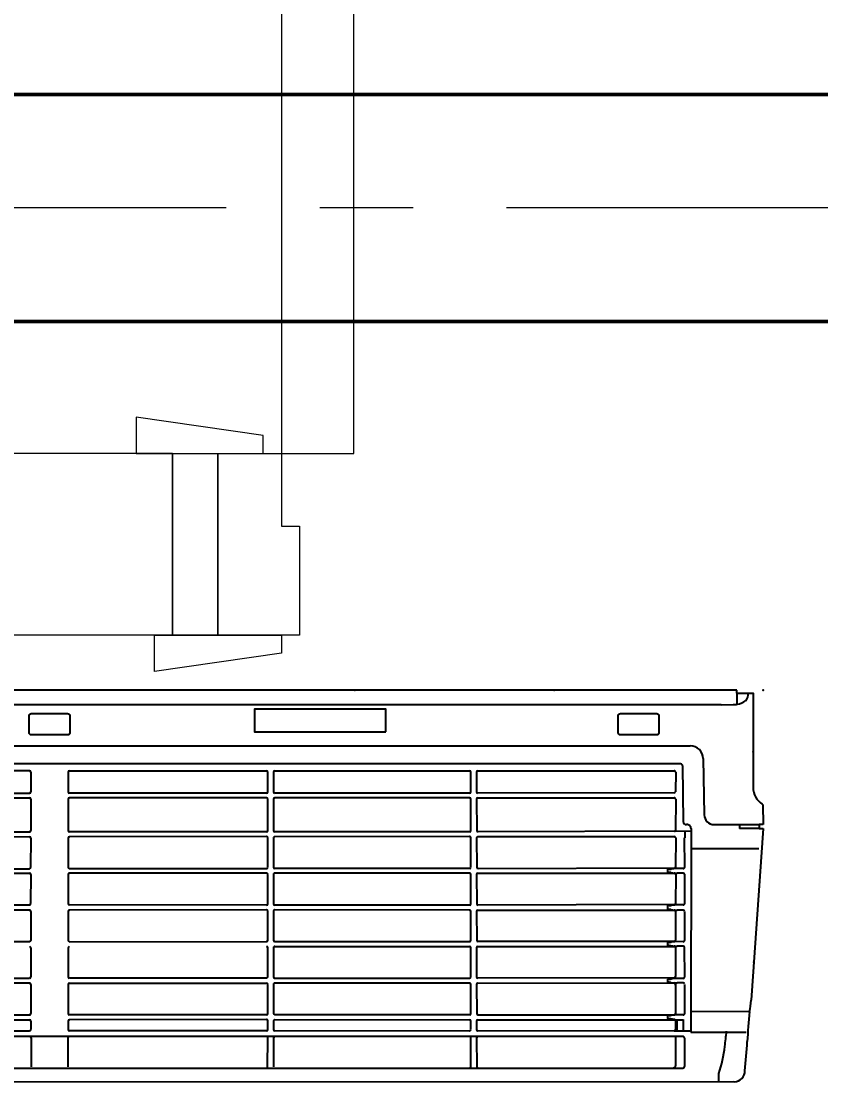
# Model space of a CAD drawing. Header units: millimetres. Extents: x -160614 to 59925, y -157025 to 0.
# Drawn here: x -49736 to -49295, y -112109 to -111524 of the extents above; entities that cross this region are included whole.
import ezdxf
from ezdxf import colors
from ezdxf.entities.mleader import LeaderData, LeaderLine
from ezdxf.math import Vec2, Vec3

# ---------------------------------------------------------------- set-up
doc = ezdxf.new("R2010")
doc.units = ezdxf.units.MM
doc.header["$LTSCALE"] = 8
doc.linetypes.add('AXES', pattern=[50.800000000000004, 31.75, -6.35, 6.35, -6.35])
for name, color, linetype, lineweight in [('72_EGR_EQP_TAG', 9, 'Continuous', 5), ('Walls', 9, 'Continuous', 5), ('Wooden Joinery', 9, 'Continuous', 5)]:
    doc.layers.add(name, color=color, linetype=linetype, lineweight=lineweight)
for name, color, linetype in [('A-EXH', 1, 'Continuous'), ('A-EXH-thin', 8, 'Continuous'), ('A-Wall-cmu-patt', 9, 'Continuous'), ('AC-EXHAUST-TXT', 25, 'Continuous'), ('DVM_INDOOR', 9, 'Continuous'), ('DVM_UNIT_BP', 9, 'Continuous'), ('DVM_UNIT_DP', 9, 'Continuous'), ('DVM_UNIT_LP', 9, 'Continuous')]:
    doc.layers.add(name, color=color, linetype=linetype)
doc.styles.add('ROMAND', font='romand.shx')

# ---------------------------------------------------------------- blocks, each defined once
blk = doc.blocks.new('mmmm')
at = {"layer": 'DVM_INDOOR', "color": 0}
for p, q in [((118.9760043999237, -9.253012612234498), (118.9858617999242, -9.25292182223429)), ((118.9858617999242, -9.25292182223429), (118.9858617999242, -9.254869402234291)), ((118.9878617999242, -9.252921862234292), (119.0740709999242, -9.258950182234292)), ((118.9878617999242, -9.254834462234292), (118.9878617999242, -9.252921862234292)), ((118.9858617999242, -9.254869402234291), (118.9878617999242, -9.254834462234292)), ((118.9858617999375, -9.277509146936142), (118.9858617999242, -9.254869402234291)), ((118.9878617999242, -9.254834462234292), (118.9878617999242, -9.264836172234293)), ((118.9978909999242, -9.289121762234291), (118.9978917999242, -9.255070372234291)), ((119.0794922999242, -9.289007982234292), (119.0797389999241, -9.260193062234295)), ((119.0899818999242, -9.289217072234292), (119.0901190127328, -9.261499085695084)), ((118.9198617999242, -9.266106886896141), (118.9183613999242, -9.266134002234292)), ((118.9183613999255, -9.266134002234267), (118.9183613999242, -9.937961232234292)), ((118.9198617999242, -9.26610688223429), (118.9254393079324, -9.266045894470187)), ((118.9257821999241, -9.273925315992663), (118.9255777999242, -9.26792237223429)), ((118.98586179993, -9.264835822234291), (118.9878617999242, -9.264836172234293)), ((119.1149681999241, -10.06340630223431), (119.1148974002668, -9.267546620952269)), ((118.9257821999241, -9.273925315992663), (118.9257821999241, -9.674221132234292)), ((119.1145353999242, -9.275083912234292), (119.1107363999162, -9.275104459035804)), ((118.9527483592956, -9.283000636917626), (118.9809490619697, -9.282508385411926)), ((118.9463617999242, -9.926362932234289), (118.9463617999242, -9.289498762234292)), ((118.9878617999242, -9.2891217622327), (119.0899818999242, -9.289217072234292)), ((118.9891910008031, -9.289123002792962), (118.9895345855551, -9.396115619937781)), ((119.0893983999241, -9.297480792234293), (119.0893983999241, -9.289216527646245)), ((118.9553617999242, -9.294369432234314), (118.9553617999242, -10.03645283223429)), ((118.9563530999242, -9.293369472234291), (118.9843748999241, -9.293124932234292)), ((118.9893140020215, -9.292314698249102), (118.9925018999242, -9.292319632234292)), ((119.0072602361591, -9.292316349762089), (118.992415850816, -9.292333445507156)), ((119.0079575999242, -9.293016352234291), (119.0079357394409, -9.296856293399943)), ((119.0101951999241, -9.293016442234311), (119.0101951999241, -9.296062602234292)), ((119.0255142999242, -9.29231640223429), (119.0107375345606, -9.29231640223429)), ((119.0262061664967, -9.293016359690744), (119.0261843060134, -9.296856300856394)), ((119.0287568999241, -9.293016369690767), (119.0287568999241, -9.296062529690744)), ((119.0439523427499, -9.292316402234292), (119.0294196999242, -9.292316352234291)), ((119.0446429999873, -9.293016359690744), (119.0446211395041, -9.296856300856394)), ((119.0468805999873, -9.293016449690766), (119.0468805999873, -9.296062609690743)), ((119.0624193713406, -9.292317016686416), (119.0474229346238, -9.292333459646676)), ((119.0630850525945, -9.293016359690744), (119.0630631921112, -9.296856300856394)), ((119.0653226525945, -9.293016449690766), (119.0653226525945, -9.296062609690743)), ((119.0806944999241, -9.292316402234292), (119.0660569999241, -9.292316402234292)), ((119.0813862999873, -9.293016359690744), (119.0813644395041, -9.296856300856394)), ((119.0837716999242, -9.293016442234293), (119.0894807999241, -9.293016442234292)), ((119.0837941999241, -9.29614771223429), (119.0837829499242, -9.293016352234291)), ((119.0838093607441, -9.297074224251261), (119.0837941999241, -9.29614771223429)), ((119.0894807999241, -9.29614762223429), (119.0837942998833, -9.29614771223429)), ((118.9588649999241, -9.396266632234292), (118.9588617999242, -9.29754163223429)), ((118.9595556913493, -9.296841658888145), (118.9694708999241, -9.296941762234292)), ((118.9698269999242, -9.297547712234293), (118.9701437999241, -9.396199532234291)), ((118.9724271999192, -9.396266632234212), (118.9724239999192, -9.29754163223421)), ((118.9731178913444, -9.296841658888065), (118.9888616855551, -9.29685784993778)), ((118.9918678999192, -9.39626663223421), (118.9918646999192, -9.29754163223421)), ((118.9925585913443, -9.296841658888065), (119.0073070999241, -9.29685784993778)), ((119.0076631999242, -9.29746379993778), (119.0079799999242, -9.396115619937781)), ((119.0082952999242, -9.30102361223429), (119.0098429999241, -9.301023662234293)), ((119.0102052999192, -9.396266532192332), (119.0102020999192, -9.297541532192332)), ((119.0108959913444, -9.296841558846188), (119.0256444999242, -9.296857749895903)), ((119.0260005999242, -9.297463699895903), (119.0263067047888, -9.396233805524545)), ((119.0265438664967, -9.301023619690742), (119.0284046999241, -9.301023539690744)), ((119.0287433999192, -9.396266382192291), (119.0287433999192, -9.297515217883571)), ((119.0292867999242, -9.296941762234292), (119.043861999861, -9.296931577074348)), ((119.0445084999241, -9.297547712234293), (119.0445850999241, -9.39624853223429)), ((119.0449806999873, -9.301023619690742), (119.0465283999873, -9.301023669690744)), ((119.0470420999192, -9.39626653222025), (119.0470884848256, -9.297050615463125)), ((119.0475874999824, -9.296847619648787), (119.0620912000199, -9.296847662234292)), ((119.0627708999241, -9.297547702234292), (119.0629809222517, -9.396274149136385)), ((119.0634227525945, -9.301023619690744), (119.0649704525945, -9.301023669690744)), ((119.0656575999242, -9.297547702234292), (119.0654409999241, -9.396225332234291)), ((119.0660295525896, -9.296847619648787), (119.0807644999241, -9.296868862234293)), ((119.0813473999242, -9.396209332234292), (119.0813953024895, -9.297324986390954)), ((119.0817239999873, -9.301023619690744), (119.0832716999873, -9.301023669690744)), ((119.0836307999824, -9.297541539648787), (119.0833795999873, -9.299316039690744)), ((119.0838221749192, -9.396266632262142), (119.0839313121572, -9.296967873274724)), ((119.0842763999241, -9.296848959668417), (119.0886284062486, -9.296848304067257)), ((119.0893983999241, -9.297480792234293), (119.0894722881714, -9.396243177553036)), ((119.0925396999241, -9.296941742234292), (119.1068999470414, -9.296941742725402)), ((118.9595617999257, -9.396898532234372), (118.9694476999241, -9.396898532234292)), ((118.9731239999208, -9.396898532234292), (118.9888384855551, -9.39681461993778)), ((118.9925646999208, -9.396898532234292), (119.0072838999241, -9.39681461993778)), ((119.0109020999208, -9.396898432192415), (119.0256212999241, -9.396814519895903)), ((119.0294401999208, -9.396898282192375), (119.0439001450595, -9.396812446605649)), ((119.0477388999208, -9.396898432220333), (119.0622867078602, -9.39692423419439)), ((119.0661035999208, -9.396898532206379), (119.0806619950594, -9.396790046605648)), ((119.0845189749208, -9.396898532262226), (119.0887802025406, -9.396892247200938)), ((119.0930404047855, -9.396907417835022), (119.1073925352431, -9.396798932234294)), ((118.9588668911435, -9.498283807799274), (118.9588750999241, -9.400341832234293)), ((118.9694476999241, -9.399778632234291), (118.9595617999242, -9.39977863223429)), ((118.9701437999241, -9.400477732234293), (118.9701437999241, -9.498199532234292)), ((118.9724239999192, -9.400477632234212), (118.9724239999192, -9.498249698790543)), ((118.9888384855551, -9.399694719937779), (118.9731239999192, -9.39977863223421)), ((118.9895266695798, -9.400289319565974), (118.9895266695798, -9.498183952720119)), ((118.9918646999192, -9.40047763223421), (118.9919170999242, -9.498199932234293)), ((119.0072838999241, -9.399694719937779), (118.9925646999192, -9.399778632234208)), ((119.0079764999242, -9.400326919937763), (119.0079764999242, -9.498241858984638)), ((119.0102020999192, -9.400477532192332), (119.0102591999242, -9.498203332234233)), ((119.0256212999242, -9.399694619895902), (119.0109020999192, -9.399778532192329)), ((119.0263138999241, -9.400326819895884), (119.0263067047888, -9.498233755538498)), ((119.0287401999192, -9.40047738219229), (119.0287119749241, -9.498216482220302)), ((119.0439001450595, -9.399692546605648), (119.0294401999192, -9.39977838219229)), ((119.0445805123786, -9.49829985925162), (119.0445927450595, -9.400324746605632)), ((119.0470106749242, -9.498216432220302), (119.0470388999192, -9.40047753222025)), ((119.0622867078602, -9.399804334194389), (119.0477388999192, -9.39977853222025)), ((119.0629898085579, -9.498350573428974), (119.0629809222635, -9.4004031153313)), ((119.0654035999192, -9.400477632206295), (119.0654414499242, -9.498241532234292)), ((119.0806619950595, -9.399670146605647), (119.0661035999192, -9.399778632206296)), ((119.0813545950595, -9.400302346605631), (119.0813419620022, -9.498294058590812)), ((119.08373486191, -9.498207994881636), (119.0838189749192, -9.400477632262142)), ((119.0887802025406, -9.399772347200937), (119.0845189749192, -9.399778632262139)), ((119.0894728025406, -9.400404547200921), (119.089378294396, -9.498252895449074)), ((119.1073925352431, -9.39967903223429), (119.0930404047839, -9.39978751783494)), ((118.9588624999242, -9.601416032234292), (118.9588617999242, -9.502477732234293)), ((118.9595617999257, -9.498898532234373), (118.9694476999241, -9.498898532234293)), ((118.9694476999241, -9.501778632234291), (118.9595617999242, -9.50177863223429)), ((118.9701437999241, -9.502477732234293), (118.9701302547888, -9.601450567862933)), ((118.9724239959387, -9.502479520113658), (118.9724265999241, -9.601382732234292)), ((118.9731239999208, -9.498898532234293), (118.9888384855551, -9.498814619937782)), ((118.9888384855551, -9.501694719937781), (118.9731239999192, -9.50177863223421)), ((118.9895266655992, -9.502291207445424), (118.9895531999242, -9.601383132234293)), ((118.9918646999192, -9.50247763223421), (118.9919170999242, -9.601383132234293)), ((118.9925646999208, -9.498898532234293), (119.0072838999241, -9.49881461993778)), ((119.0072838999241, -9.50169471993778), (118.9925646999192, -9.50177863223421)), ((119.007996225952, -9.502326919937763), (119.007996225952, -9.601432334911276)), ((119.0102020999192, -9.502477482206285), (119.0102591999241, -9.601386232234294)), ((119.0109020999208, -9.498898382206368), (119.0256212999241, -9.498814469909856)), ((119.0256212999242, -9.501694569909855), (119.0109020999192, -9.501778482206284)), ((119.0263138999241, -9.502326769909837), (119.0261808999242, -9.601387103540592)), ((119.0286591249192, -9.50247748222022), (119.0287543807835, -9.601430324641036)), ((119.0293591249208, -9.498898382220302), (119.0438996950595, -9.49882914660565)), ((119.0438996950595, -9.501709246605648), (119.0293591249192, -9.50177848222022)), ((119.0446760807835, -9.601431195947338), (119.0445922950595, -9.502341446605632)), ((119.0476578249208, -9.498898332220302), (119.0623044036932, -9.498931287800334)), ((119.0621983950595, -9.501709196605647), (119.0477709999242, -9.501761732234291)), ((119.0628909950595, -9.502341396605631), (119.0628909950595, -9.601317890898065)), ((119.0654411999241, -9.601408532234297), (119.0653885999192, -9.50250253223421)), ((119.0660885999208, -9.498923432234292), (119.0806291700595, -9.49885419661964)), ((119.0806291700595, -9.501734296619638), (119.0660885999192, -9.50180353223421)), ((119.0813367599519, -9.502348395419084), (119.0813408999242, -9.60146973223429)), ((119.08373166191, -9.502418994881635), (119.0838050999241, -9.601464932234292)), ((119.0844316619115, -9.498839894881717), (119.0886928895313, -9.498833609820432)), ((119.0886928895313, -9.501713709820429), (119.08443166191, -9.501719994881633)), ((119.0893854895313, -9.502345909820413), (119.0893854895313, -9.60129688379646)), ((119.0930404047855, -9.498907417835023), (119.1073925352431, -9.498798932234292)), ((119.1076594999242, -9.501879932234369), (119.0930404047839, -9.50178751783494)), ((118.9595589499257, -9.602031282234373), (118.9694448499241, -9.602031282234291)), ((118.9731318153015, -9.602080832234291), (118.9888463009359, -9.601996919937779)), ((118.9926177761398, -9.602051730208462), (119.0073108210873, -9.601967817911952)), ((119.0109559999257, -9.602018132234374), (119.0254954950595, -9.601967817911952)), ((119.029451180785, -9.602062224641118), (119.0439906759188, -9.602011910318696)), ((119.0477739999257, -9.602107332234372), (119.0623134950595, -9.602057017911948)), ((119.0661406384423, -9.602078174971048), (119.0806801335761, -9.602027860648624)), ((119.084498276731, -9.602058774804021), (119.0887000846667, -9.602078813889303)), ((119.0928608197357, -9.60227289988722), (119.1074003148694, -9.602222585564796)), ((118.9595589499257, -9.620812182234207), (118.9694448499241, -9.620812182234289)), ((118.9731318153015, -9.620762532206372), (118.9888463009359, -9.620846444502885)), ((118.9926177761398, -9.620791634232203), (119.0073108210873, -9.620875546528714)), ((119.0109559999257, -9.620825232206291), (119.0254954950595, -9.620875546528714)), ((119.029451180785, -9.620781139799545), (119.0439906759188, -9.620831454121967)), ((119.0477739999257, -9.620736032206292), (119.0623134950595, -9.620786346528716)), ((119.0661406384423, -9.620765189469617), (119.0806801335761, -9.620815503792041)), ((119.084498276731, -9.620784589636644), (119.0887000846667, -9.62076455055136)), ((119.0928608197357, -9.620570464553447), (119.1074003148694, -9.62062077887587)), ((118.9588624999242, -9.62142743223429), (118.9588617999242, -9.72036573223429)), ((118.9701437999241, -9.720365632206374), (118.9701302547888, -9.621392796577732)), ((118.9701437999241, -9.72036573223429), (118.9701302547888, -9.621392896605649)), ((118.9724239959387, -9.720363844327006), (118.9724265999241, -9.621460632206373)), ((118.9895266655992, -9.720552156995241), (118.9895531999242, -9.621460232206372)), ((118.9918646999192, -9.720365732206455), (118.9919170999242, -9.621460232206372)), ((119.007996225952, -9.7205164445029), (119.007996225952, -9.621411029529389)), ((119.0102020999192, -9.720365882234379), (119.0102591999241, -9.62145713220637)), ((119.0263138999241, -9.720516594530826), (119.0261808999242, -9.621456260900072)), ((119.0287543807835, -9.621413039799627), (119.0286591249192, -9.720365882220444)), ((119.0446760807835, -9.621412168493327), (119.0445922950595, -9.720501917835032)), ((119.0628909950595, -9.720501967835034), (119.0628909950595, -9.621525473542599)), ((119.0654411999241, -9.621434832206369), (119.0653885999192, -9.720340832206453)), ((119.0813367599519, -9.72049496902158), (119.0813408999242, -9.621373632206375)), ((119.08373166191, -9.72042436955903), (119.0838050999241, -9.621378432206374)), ((119.0893854895313, -9.72049745462025), (119.0893854895313, -9.621546480644206))]:
    blk.add_line(p, q, dxfattribs=at)
for points in [[(118.9198617999242, -9.26610688223429), (118.9198617999242, -9.257921762234291), (118.9672275999242, -9.257921622234292, 0.1261767552943001), (118.9719902087055, -9.256700302311273, 0.1228802749812395), (118.9755825999242, -9.253376442234293, -0.148162307559023), (118.9760101037534, -9.253012212389848, 0.9631754202337119)], [(119.0921995999242, -9.293316352294758), (119.0921994999241, -10.03752723229476, 0.4165650348488436), (119.0932578555747, -10.03857713223429), (119.1070196999242, -10.03857713223429, 0.4141745104832969), (119.1080697999282, -10.03752717223429), (119.1080697999242, -9.293316312234293, 0.4142213729846091), (119.1070198119243, -9.292266352234131), (119.0932594999241, -9.29226635223429, 0.4100741874679012), (119.0921995724927, -9.293311383294913, 0.4100741874679012)], [(118.9301498297671, -9.32460797650379), (118.9301498297671, -9.306371934818813, -0.4026137268762937), (118.931228911056, -9.30524906628322), (118.939741818847, -9.30524906628322, -0.4449267330822314), (118.9408646873826, -9.306371934818813), (118.9408646873826, -9.32460797650379, -0.414234498250559), (118.939741818847, -9.325730764780685), (118.931228911056, -9.325730764780685, -0.4425506072560349), (118.9301498297671, -9.32460797650379)], [(118.9301498297671, -9.62053999650379), (118.9301498297671, -9.602303954818813, -0.4026137268762937), (118.931228911056, -9.601181086283221), (118.939741818847, -9.601181086283221, -0.4449267330822314), (118.9408646873826, -9.602303954818813), (118.9408646873826, -9.620539996503792, -0.414234498250559), (118.939741818847, -9.621662784780685), (118.931228911056, -9.621662784780685, -0.4425506072560349), (118.9301498297671, -9.62053999650379)]]:
    blk.add_lwpolyline(points, format="xyb", dxfattribs=at)
blk.add_lwpolyline([(118.9393631999241, -9.442430332234293), (118.9278703999241, -9.442430332234293), (118.9278703999241, -9.508412932234293), (118.9393631999241, -9.50841303223429), (118.9393631999241, -9.442430332234293)], dxfattribs=at)
for centre, radius, start, end in [((119.073667350187, -9.280592169927228), 0.02164575164810523, 73.70892901573406, 88.93148700338972), ((118.9204531161361, -9.264936726793097), 0.004553521695329496, 45.5920464483512, 97.46145010511792), ((118.9171235661383, -9.266928979433807), 0.00835790426559555, 6.856326041741804, 39.80321137475183), ((119.1680189161711, -8.139985723572385), 1.12330407549111, 265.4925228316542, 266.263851555895), ((119.0819517218698, -9.519266064440279), 0.2586839973311338, 83.90882840033362, 87.14812513949958), ((119.1093656957287, -9.267656039157297), 0.005606774170767329, 2.236255115805524, 89.26825486435222), ((118.9128803464062, -9.267915471462368), 0.01269735534460417, 359.9692669461004, 8.990658282398249), ((119.0696773095025, -9.47065678229089), 0.2003900215321294, 82.09668763775834, 84.2913211606422), ((119.0894470927966, -9.340542730159651), 0.06881425670100753, 71.97852152750744, 83.50485023339841), ((118.9808618658614, -9.277509173906324), 0.004999934076175603, 270.9996927805111, 0.0003090595982787972), ((118.9528617999375, -9.289499646936145), 0.006500000000001364, 90.99999999987105, 180), ((118.9878710130149, -9.291144004594747), 0.002022263348799968, 90.26104070215459, 186.5127161960935), ((118.9563617962078, -9.294369430704425), 0.0009999962836637103, 90.49826848370489, 180.000087655206), ((118.9843499203424, -9.291596835057288), 0.001528304049740138, 270.9361383509585, 8.407523963938923), ((119.0072624581936, -9.293006592228013), 0.0006902120188054008, 359.1823049572625, 89.62773130030163), ((118.9994251906823, -9.296851582265754), 0.01079886978160271, 347.0040263742579, 4.189840329823054), ((119.0108957546642, -9.293015906313093), 0.0007005549450192193, 103.0528468690997, 180.043831002897), ((119.0255110247661, -9.293006599684464), 0.0006902120188054008, 359.1823049572625, 89.62773130030163), ((119.0179868906823, -9.296851509722208), 0.01079886978160271, 347.0040263742579, 4.189840329823054), ((119.0294574546642, -9.293015833769545), 0.0007005549450192193, 103.0528468690997, 180.043831002897), ((119.0439478582568, -9.293006599684464), 0.0006902120188054008, 359.1823049572625, 89.62773130030163), ((119.0361105907455, -9.296851589722205), 0.01079886978160271, 347.0040263742579, 4.189840329823054), ((119.0475811547274, -9.293015913769544), 0.0007005549450192193, 103.0528468690997, 180.043831002897), ((119.0623899108639, -9.293006599684464), 0.0006902120188054008, 359.1823049572625, 89.62773130030163), ((119.0545526433526, -9.296851589722207), 0.01079886978160271, 347.0040263742579, 4.189840329823054), ((119.0660232073345, -9.293015913769544), 0.0007005549450192193, 103.0528468690997, 180.043831002897), ((119.0806911582568, -9.293006599684464), 0.0006902120188054008, 359.1823049572625, 89.62773130030163), ((118.9595515727994, -9.297537422137212), 0.0006897857234468317, 89.15047160503454, 180.3497061237891), ((118.9691168014897, -9.297557349065421), 0.0007101639584782467, 0.7783268958183919, 60.09158563433829), ((118.9731137727944, -9.297537422137133), 0.0006897857234468317, 89.15047160503454, 180.3497061237891), ((118.9885075871207, -9.297473436768913), 0.0007101639584782467, 0.7783268958183919, 60.09158563433829), ((118.9925544727944, -9.29753742213713), 0.0006897857234468317, 89.15047160503454, 180.3497061237891), ((119.0069530014897, -9.297473436768911), 0.0007101639584782467, 0.7783268958183919, 60.09158563433829), ((119.0427175163581, -9.294801269132924), 0.03484243289806461, 183.3812963308839, 187.2101412009766), ((119.0049802430224, -9.30008009194642), 0.003297296072863303, 358.4878962960699, 15.943639605702), ((119.0335446966002, -9.300037779209715), 0.02526863664394459, 180.2932349907479, 182.236023979734), ((119.0203098949292, -9.30082780415376), 0.01046872637197024, 171.6969781343119, 181.071728351719), ((119.0108918727944, -9.297537322095254), 0.0006897857234468317, 89.15047160503454, 180.3497061237891), ((119.0252015680623, -9.297473444225364), 0.0007101639584782467, 0.7783268958183919, 60.09158563433829), ((119.0252904014897, -9.297473336727032), 0.0007101639584782467, 0.7783268958183919, 60.09158563433829), ((119.0609660829306, -9.294801276589377), 0.03484243289806461, 183.3812963308839, 187.2101412009766), ((119.0232288095949, -9.300080099402875), 0.003297296072863303, 358.4878962960699, 15.943639605702), ((119.0517932631728, -9.30003778666617), 0.02526863664394459, 180.2932349907479, 182.236023979734), ((119.0388715949292, -9.300827731610212), 0.01046872637197024, 171.6969781343119, 181.071728351719), ((119.0294535727944, -9.297537249551707), 0.0006897857234468317, 89.15047160503454, 180.3497061237891), ((119.0439129526386, -9.29752536149591), 0.0005959665467443757, 357.8507126445311, 94.9045495040661), ((119.0794029164213, -9.294801276589377), 0.03484243289806461, 183.3812963308839, 187.2101412009766), ((119.0416656430856, -9.300080099402875), 0.003297296072863303, 358.4878962960699, 15.943639605702), ((119.0702300966634, -9.30003778666617), 0.02526863664394459, 180.2932349907479, 182.236023979734), ((119.0569952949924, -9.300827811610212), 0.01046872637197024, 171.6969781343119, 181.071728351719), ((119.0475772728576, -9.297537329551707), 0.0006897857234468317, 89.15047160503454, 180.3497061237891), ((119.0620772277522, -9.297541223930422), 0.0006937024222270215, 359.4649220563289, 88.84589402816275), ((119.0623550052458, -9.297525361495913), 0.0005959665467443757, 357.8507126445311, 94.9045495040661), ((119.0978449690284, -9.294801276589377), 0.03484243289806461, 183.3812963308839, 187.2101412009766), ((119.0601076956927, -9.300080099402875), 0.003297296072863303, 358.4878962960699, 15.943639605702), ((119.0886721492706, -9.30003778666617), 0.02526863664394459, 180.2932349907479, 182.236023979734), ((119.0754373475995, -9.300827811610212), 0.01046872637197024, 171.6969781343119, 181.071728351719), ((119.0660193254648, -9.297537329551707), 0.0006897857234468317, 89.15047160503454, 180.3497061237891), ((119.0662726757456, -9.297459353359663), 0.0006214890039913306, 79.57050582837691, 188.1736003688278), ((119.0808154527018, -9.297462646655855), 0.0005959665467443757, 357.8507126445311, 94.9045495040661), ((119.1161462164213, -9.294801276589377), 0.03484243289806461, 183.3812963308839, 187.2101412009766), ((119.0784089430855, -9.300080099402875), 0.003297296072863303, 358.4878962960699, 15.943639605702), ((119.1069733966634, -9.30003778666617), 0.02526863664394459, 180.2932349907479, 182.236023979734), ((119.0937385949924, -9.300827811610212), 0.01046872637197024, 171.6969781343119, 181.071728351719), ((119.0843205728576, -9.297537329551707), 0.0006897857234468317, 89.15047160503454, 180.3497061237891), ((119.0887384139204, -9.297505171721127), 0.0006691396282766967, 356.3549659133126, 100.6980050135355), ((119.0925603638357, -9.297286831891272), 0.0003457077791950044, 93.42677003970202, 172.5174287679536), ((119.107039633413, -9.297784508809222), 0.0008745025590339209, 349.6347770293014, 100.4325578140636), ((118.9595615858069, -9.396198635529046), 0.000699896738079889, 185.5752211411782, 270.0175283209103), ((118.96944222782, -9.396197232022521), 0.000701321560304875, 270.4470583399804, 350.0993153524317), ((118.973123785802, -9.396198635528966), 0.000699896738079889, 185.5752211411782, 270.0175283209103), ((118.988833013451, -9.396113319726012), 0.000701321560304875, 270.4470583399804, 350.0993153524317), ((118.9925644858019, -9.396198635528966), 0.000699896738079889, 185.5752211411782, 270.0175283209103), ((119.00727842782, -9.39611331972601), 0.000701321560304875, 270.4470583399804, 350.0993153524317), ((119.010901885802, -9.39619853548709), 0.000699896738079889, 185.5752211411782, 270.0175283209103), ((119.02561582782, -9.396113219684132), 0.000701321560304875, 270.4470583399804, 350.0993153524317), ((119.029439985802, -9.396198385487047), 0.000699896738079889, 185.5752211411782, 270.0175283209103), ((119.0438946729553, -9.39611114639388), 0.000701321560304875, 270.4470583399804, 350.0993153524317), ((119.047738685802, -9.396198535515007), 0.000699896738079889, 185.5752211411782, 270.0175283209103), ((119.0622810786687, -9.396222510685874), 0.0007017460866991923, 270.4596140681251, 355.7800378517591), ((119.066103385802, -9.396198635501053), 0.000699896738079889, 185.5752211411782, 270.0175283209103), ((119.0806565229553, -9.39608874639388), 0.000701321560304875, 270.4470583399804, 350.0993153524317), ((119.084518760802, -9.396198635556898), 0.000699896738079889, 185.5752211411782, 270.0175283209103), ((119.0887747304364, -9.396190946989169), 0.000701321560304875, 270.4470583399804, 350.0993153524317), ((119.0929571576827, -9.396130070771857), 0.0007817918755797954, 194.2991176868899, 276.1125827183259), ((119.107387063139, -9.396097632022524), 0.000701321560304875, 270.4470583399804, 350.0993153524317), ((118.9595613308659, -9.400478163220322), 0.0006995311432915249, 89.9615813252955, 179.9565090678975), ((118.9694437974534, -9.400480071865015), 0.0006999355814824518, 5.677147450581703, 86.55181628362129), ((118.973123530861, -9.40047816322024), 0.0006995311432915249, 89.9615813252955, 179.9565090678975), ((118.9888345830844, -9.400396159568503), 0.0006999355814824518, 5.677147450581703, 86.55181628362129), ((118.992564230861, -9.400478163220239), 0.0006995311432915249, 89.9615813252955, 179.9565090678975), ((119.0072799974534, -9.400396159568503), 0.0006999355814824518, 5.677147450581703, 86.55181628362129), ((119.010901630861, -9.400478063178362), 0.0006995311432915249, 89.9615813252955, 179.9565090678975), ((119.0256173974534, -9.400396059526626), 0.0006999355814824518, 5.677147450581703, 86.55181628362129), ((119.029439730861, -9.400477913178321), 0.0006995311432915249, 89.9615813252955, 179.9565090678975), ((119.0438962425887, -9.400393986236372), 0.0006999355814824518, 5.677147450581703, 86.55181628362129), ((119.047738430861, -9.40047806320628), 0.0006995311432915249, 89.9615813252955, 179.9565090678975), ((119.0622828053895, -9.400505773825113), 0.0006999355814824518, 5.677147450581703, 86.55181628362129), ((119.066103130861, -9.400478163192327), 0.0006995311432915249, 89.9615813252955, 179.9565090678975), ((119.0806580925887, -9.400371586236371), 0.0006999355814824518, 5.677147450581703, 86.55181628362129), ((119.084518505861, -9.400478163248172), 0.0006995311432915249, 89.9615813252955, 179.9565090678975), ((119.0887763000698, -9.400473786831661), 0.0006999355814824518, 5.677147450581703, 86.55181628362129), ((119.0929063868349, -9.400474420892724), 0.0006998547145344428, 78.96001729666257, 187.6273646541785), ((119.1073886327724, -9.400380471865015), 0.0006999355814824518, 5.677147450581703, 86.55181628362129), ((118.9595615858069, -9.498198635529047), 0.000699896738079889, 185.5752211411782, 270.0175283209103), ((118.96944222782, -9.498197232022521), 0.000701321560304875, 270.4470583399804, 350.0993153524317), ((118.973123785802, -9.498198635528967), 0.000699896738079889, 185.5752211411782, 270.0175283209103), ((118.988833013451, -9.498113319726011), 0.000701321560304875, 270.4470583399804, 350.0993153524317), ((118.9925328059607, -9.49828076542395), 0.0006185895703545696, 174.0490816878383, 272.9554326649559), ((119.00727842782, -9.498113319726011), 0.000701321560304875, 270.4470583399804, 350.0993153524317), ((119.0108702059607, -9.498280615396025), 0.0006185895703545696, 174.0490816878383, 272.9554326649559), ((119.02561582782, -9.498113169698087), 0.000701321560304875, 270.4470583399804, 350.0993153524317), ((119.0293272309607, -9.49828061540996), 0.0006185895703545696, 174.0490816878383, 272.9554326649559), ((119.0438942229553, -9.49812784639388), 0.000701321560304875, 270.4470583399804, 350.0993153524317), ((119.0476259309607, -9.498280565409958), 0.0006185895703545696, 174.0490816878383, 272.9554326649559), ((119.0622989315891, -9.498229987588562), 0.000701321560304875, 270.4470583399804, 350.0993153524317), ((119.0660567059607, -9.49830566542395), 0.0006185895703545696, 174.0490816878383, 272.9554326649559), ((119.0806236979553, -9.49815289640787), 0.000701321560304875, 270.4470583399804, 350.0993153524317), ((119.0844314477927, -9.49813999817639), 0.000699896738079889, 185.5752211411782, 270.0175283209103), ((119.0886874174272, -9.498132309608662), 0.000701321560304875, 270.4470583399804, 350.0993153524317), ((119.0929571576827, -9.498130070771857), 0.0007817918755797954, 194.2991176868899, 276.1125827183259), ((118.9595613308659, -9.50247816322032), 0.0006995311432915249, 89.9615813252955, 179.9565090678975), ((118.9694437974534, -9.502480071865016), 0.0006999355814824518, 5.677147450581703, 86.55181628362129), ((118.973123530861, -9.50247816322024), 0.0006995311432915249, 89.9615813252955, 179.9565090678975), ((118.9888345830844, -9.502396159568505), 0.0006999355814824518, 5.677147450581703, 86.55181628362129), ((118.992564230861, -9.50247816322024), 0.0006995311432915249, 89.9615813252955, 179.9565090678975), ((119.0072799974534, -9.502396159568503), 0.0006999355814824518, 5.677147450581703, 86.55181628362129), ((119.010901630861, -9.502478013192317), 0.0006995311432915249, 89.9615813252955, 179.9565090678975), ((119.0256173974534, -9.502396009540579), 0.0006999355814824518, 5.677147450581703, 86.55181628362129), ((119.029358655861, -9.502478013206252), 0.0006995311432915249, 89.9615813252955, 179.9565090678975), ((119.0438957925887, -9.502410686236372), 0.0006999355814824518, 5.677147450581703, 86.55181628362129), ((119.0477705308659, -9.502461263220322), 0.0006995311432915249, 89.9615813252955, 179.9565090678975), ((119.0621944925887, -9.502410636236371), 0.0006999355814824518, 5.677147450581703, 86.55181628362129), ((119.066088130861, -9.502503063220242), 0.0006995311432915249, 89.9615813252955, 179.9565090678975), ((119.0806252675887, -9.502435736250362), 0.0006999355814824518, 5.677147450581703, 86.55181628362129), ((119.0844311928518, -9.502419525867666), 0.0006995311432915249, 89.9615813252955, 179.9565090678975), ((119.0886889870606, -9.502415149451153), 0.0006999355814824518, 5.677147450581703, 86.55181628362129), ((119.0929063868349, -9.502474420892725), 0.0006998547145344428, 78.96001729666257, 187.6273646541785), ((118.9595587358069, -9.601331385529047), 0.000699896738079889, 185.5752211411782, 270.0175283209103), ((118.96943937782, -9.601329982022522), 0.000701321560304875, 270.4470583399804, 350.0993153524317), ((118.9731316011827, -9.601380935528965), 0.000699896738079889, 185.5752211411782, 270.0175283209103), ((118.9888408288317, -9.60129561972601), 0.000701321560304875, 270.4470583399804, 350.0993153524317), ((118.992617562021, -9.601351833503134), 0.000699896738079889, 185.5752211411782, 270.0175283209103), ((119.0073053489832, -9.60126651770018), 0.000701321560304875, 270.4470583399804, 350.0993153524317), ((119.0109557858069, -9.601318235529046), 0.000699896738079889, 185.5752211411782, 270.0175283209103), ((119.0254900229553, -9.60126651770018), 0.000701321560304875, 270.4470583399804, 350.0993153524317), ((119.0294509666662, -9.601362327935792), 0.000699896738079889, 185.5752211411782, 270.0175283209103), ((119.0439852038147, -9.601310610106927), 0.000701321560304875, 270.4470583399804, 350.0993153524317), ((119.0477737858069, -9.601407435529046), 0.000699896738079889, 185.5752211411782, 270.0175283209103), ((119.0623080229553, -9.601355717700178), 0.000701321560304875, 270.4470583399804, 350.0993153524317), ((119.0661404243235, -9.60137827826572), 0.000699896738079889, 185.5752211411782, 270.0175283209103), ((119.0806909566161, -9.601370470276146), 0.0006574794597695261, 269.0567879859979, 351.3166549938364), ((119.0844980626122, -9.601358878098694), 0.000699896738079889, 185.5752211411782, 270.0175283209103), ((119.0884793568987, -9.601193971188405), 0.0009119579775864127, 284.006809617177, 353.520485137959), ((119.0928606056169, -9.601573003181892), 0.000699896738079889, 185.5752211411782, 270.0175283209103), ((118.9595587358069, -9.621512078939535), 0.000699896738079889, 89.98247167908974, 174.424778858718), ((118.96943937782, -9.621513382418144), 0.000701321560304875, 9.9006846475682, 89.55294166001964), ((118.96943937782, -9.62151348244606), 0.000701321560304875, 9.9006846475682, 89.55294166001964), ((118.9731316011827, -9.6214624289117), 0.000699896738079889, 89.98247167908974, 174.424778858718), ((118.9888408288317, -9.621547744714656), 0.000701321560304875, 9.9006846475682, 89.55294166001964), ((118.992617562021, -9.62149153093753), 0.000699896738079889, 89.98247167908974, 174.424778858718), ((119.0073053489832, -9.621576846740483), 0.000701321560304875, 9.9006846475682, 89.55294166001964), ((119.0109557858069, -9.621525128911617), 0.000699896738079889, 89.98247167908974, 174.424778858718), ((119.0254900229553, -9.621576846740483), 0.000701321560304875, 9.9006846475682, 89.55294166001964), ((119.0294509666662, -9.621481036504873), 0.000699896738079889, 89.98247167908974, 174.424778858718), ((119.0439852038147, -9.621532754333739), 0.000701321560304875, 9.9006846475682, 89.55294166001964), ((119.0477737858069, -9.62143592891162), 0.000699896738079889, 89.98247167908974, 174.424778858718), ((119.0623080229553, -9.621487646740487), 0.000701321560304875, 9.9006846475682, 89.55294166001964), ((119.0661404243235, -9.621465086174943), 0.000699896738079889, 89.98247167908974, 174.424778858718), ((119.0806909566161, -9.62147289416452), 0.0006574794597695261, 8.683345006163567, 90.94321201400209), ((119.0844980626122, -9.62148448634197), 0.000699896738079889, 89.98247167908974, 174.424778858718), ((119.0884793568987, -9.62164939325226), 0.0009119579775864127, 6.479514862041035, 75.99319038282302), ((119.0928606056169, -9.621270361258773), 0.000699896738079889, 89.98247167908974, 174.424778858718)]:
    blk.add_arc(centre, radius, start, end, dxfattribs=at)
at = {"layer": 'DVM_UNIT_BP'}
blk.add_point((118.9183613999242, -9.25292182223429), dxfattribs=at)
at = {"layer": 'DVM_UNIT_DP'}
for p in [(118.9493293724146, -9.257921692234289), (118.9183613999242, -9.458025791143887)]:
    blk.add_point(p, dxfattribs=at)
at = {"layer": 'DVM_UNIT_LP'}
for p in [(119.0548617999242, -9.257606897352819), (118.9183613999255, -9.357914823326686)]:
    blk.add_point(p, dxfattribs=at)
blk = doc.blocks.new('A$C5DAD61B4')
at = {"layer": 'Wooden Joinery'}
for points in [[(80.0034003558103, 959.0632679803384), (80.0034003558103, 969.0637476109405), (10.00004294095561, 979.0642272418336), (10.00004294095561, 959.0632679803384)], [(70.00292072515003, 859.0632679803675), (70.00292072515003, 849.0627883495908), (-0.0004366899374872446, 839.0623087189888), (-0.0004366899374872446, 859.0632679803675)], [(120.005318878917, 859.0632679802511), (120.0053188809543, -0.0001446793876311858), (80.0034003580804, -0.0001446794458388467), (80.00340035604313, 859.0632679803675)]]:
    blk.add_lwpolyline(points, close=True, dxfattribs=at)
for points in [[(45.0017216487322, 859.0632679803093), (45.0017216487322, 959.0632679803384), (20.00052257184871, 959.0632679804548), (20.00052257208154, 859.0632679804839), (45.0017216487322, 859.0632679803093)], [(45.00172164849937, 859.0632679806004), (80.00340035604313, 859.0632679803675), (80.00340035604313, 899.0651865034743), (90.0038799867034, 899.065186503125), (90.00387998693623, 959.0632679805713), (45.0017216487322, 959.0632679803384), (45.00172164849937, 859.0632679806004)]]:
    blk.add_lwpolyline(points, dxfattribs=at)
blk.add_arc((80.00340035604313, 859.0632679803675), 859.9942444320768, 272.6660275778568, 0, dxfattribs=at)
blk = doc.blocks.new('1stF')
at = {"layer": 'Walls', "color": 9}
for p, q in [((-49652.34296296962, -111762.613042568, 0.1044569282078957), (-49752.34296296962, -111762.613042568, 0.1044569282078957)), ((-49652.34296296962, -111762.613042568, 0.1044569282078957), (-49652.34296296962, -111862.613042568, 0.1044569282078957)), ((-49652.34296296985, -111862.6130425547, 0.2089138564133411), (-49652.34296296984, -111762.6130425547, 0.2089138564133411)), ((-49652.34296296962, -111862.613042568, 0.1044569282078957), (-51552.34296296962, -111862.613042568, 0.1044569282078957))]:
    blk.add_line(p, q, dxfattribs=at)
at = {"layer": 'Wooden Joinery', "color": 9, "xscale": -1, "rotation": 180}
blk.add_blockref('A$C5DAD61B4', (-49672.3434855417, -110903.5497745875, 0.1044569282078957), dxfattribs=at)
blk = doc.blocks.new('HVACFF')
at = {"layer": 'A-EXH', "lineweight": 50, "ltscale": 1.014}
for p, q in [((-48386.41472718067, -111564.7481172558), (-50003.75152695872, -111564.7481172558)), ((-48386.41472718067, -111564.7481172558), (-50003.75152695872, -111564.7481172558)), ((-48386.41472718067, -111689.7481172558), (-50003.75152695872, -111689.7481172558)), ((-48386.41472718067, -111689.7481172558), (-50003.75152695872, -111689.7481172558))]:
    blk.add_line(p, q, dxfattribs=at)
at = {"layer": 'A-EXH-thin', "linetype": 'AXES', "lineweight": 20, "ltscale": 1.014}
blk.add_line((-48386.41472718067, -111627.2481172558), (-50003.75152695872, -111627.2481172558), dxfattribs=at)
blk.add_line((-48386.41472718067, -111627.2481172558), (-50003.75152695872, -111627.2481172558), dxfattribs=at)
at = {"layer": 'A-Wall-cmu-patt', "color": 4, "xscale": 1097.4, "yscale": 1097.4, "zscale": 1097.4, "rotation": 270}
blk.add_blockref('mmmm', (-39172.59526114858, 18608.08295173681), dxfattribs=at)
blk.add_blockref('mmmm', (-39172.59526114858, 18608.08295173681), dxfattribs=at)
at = {"layer": 'AC-EXHAUST-TXT'}
ml = blk.add_multileader_mtext('Standard', dxfattribs=at)
ml.set_content('{\\C152;\\c12285479;EAD:%%C125\\P\\C1;IL=-350mm}', color=256, style='ROMAND')
ml.set_leader_properties(color=256)
ml.build(insert=Vec2(0, 0))
ml.multileader.update_dxf_attribs({"text_left_attachment_type": 2, "text_right_attachment_type": 2, "dogleg_length": 487.7051664219338, "arrow_head_size": 100})
ctx = ml.context
ctx.base_point, ctx.char_height, ctx.arrow_head_size, ctx.landing_gap_size, ctx.plane_origin, ctx.plane_x_axis, ctx.plane_y_axis = Vec3(-49284.38961418672, -111268.3381006439, 4.194520057887719e-09), 100, 100, 50, Vec3(-44281.78773388292, -116578.7809300379, -1.154786174164732e-08), Vec3(0.9999999999453071, -1.045877037983423e-05, 3.383039458371172e-23), Vec3(1.045877037983423e-05, 0.9999999999453071, 2.964448994077273e-12)
ctx.left_attachment, ctx.right_attachment = 2, 2
notes = []
notes.append((ctx, [(0, (1, 1, 0), (-49449.9556797615, -111268.3363690265, 4.194520057882119e-09), (0.9999999999453071, -1.045877037983423e-05, 3.383039458371172e-23), 165.5660655838383, [(2, [(-49862.76287445335, -111581.1655511501, 3.267141104786741e-09)], 0, [])])]))
ctx.mtext.insert, ctx.mtext.text_direction, ctx.mtext.rotation, ctx.mtext.flow_direction, ctx.mtext.extrusion = Vec3(-49234.38821968673, -111135.0052902564, 4.589779923766381e-09), Vec3(0.9999999999453071, -1.045877037983423e-05, 3.383039458371172e-23), 6.283174848409206, 5, Vec3(-3.100452516275057e-17, -2.964448993913593e-12, 1)
for ctx, leaders in notes:
    for number, flags, end, landing, length, lines in leaders:
        leader = LeaderData()
        leader.index, (leader.has_last_leader_line, leader.has_dogleg_vector, leader.attachment_direction) = number, flags
        leader.last_leader_point, leader.dogleg_vector, leader.dogleg_length = Vec3(end), Vec3(landing), length
        for number, points, colour, breaks in lines:
            line = LeaderLine()
            line.index, line.vertices, line.color, line.breaks = number, Vec3.list(points), colors.encode_raw_color(colour), breaks
            leader.lines.append(line)
        ctx.leaders.append(leader)

msp = doc.modelspace()

# ---------------------------------------------------------------- linework, layer by layer
at = {"layer": 'A-EXH-thin', "linetype": 'AXES', "lineweight": 20, "ltscale": 1.014}
msp.add_line((-48386.41472718067, -111627.2481172558), (-50003.75152695872, -111627.2481172558), dxfattribs=at)

# ---------------------------------------------------------------- block references
at = {"layer": '72_EGR_EQP_TAG'}
msp.add_blockref('1stF', (0, 0), dxfattribs=at)
at = {"layer": 'A-EXH'}
msp.add_blockref('HVACFF', (0, 0), dxfattribs=at)

doc.saveas('drawing.dxf')
